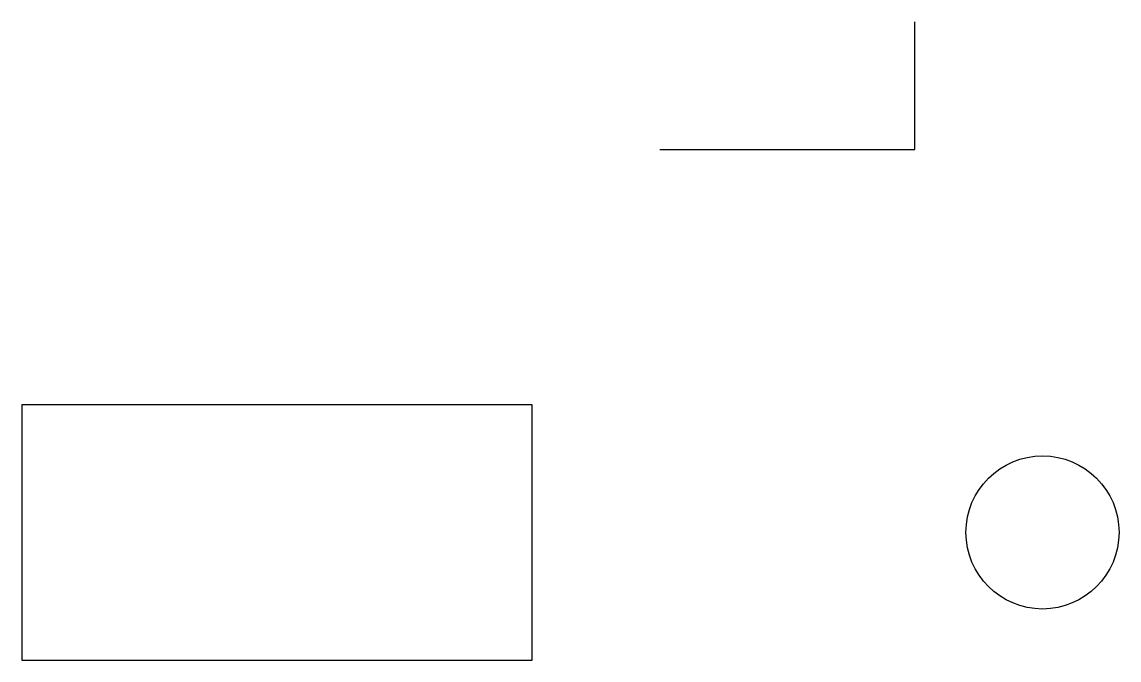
# Model space of a CAD drawing. Header units: millimetres. Extents: x 0 to 43, y 0 to 25.
import ezdxf

# ---------------------------------------------------------------- set-up
doc = ezdxf.new("R2010")
doc.units = ezdxf.units.MM

msp = doc.modelspace()

# ---------------------------------------------------------------- linework, layer by layer
at = {"layer": 'Tutorial'}
msp.add_lwpolyline([(25, 20), (35, 20), (35, 25)], dxfattribs=at)
msp.add_lwpolyline([(0, 0), (20, 0), (20, 10), (0, 10)], close=True, dxfattribs=at)
msp.add_circle((40, 5), 3, dxfattribs=at)

doc.saveas('drawing.dxf')
